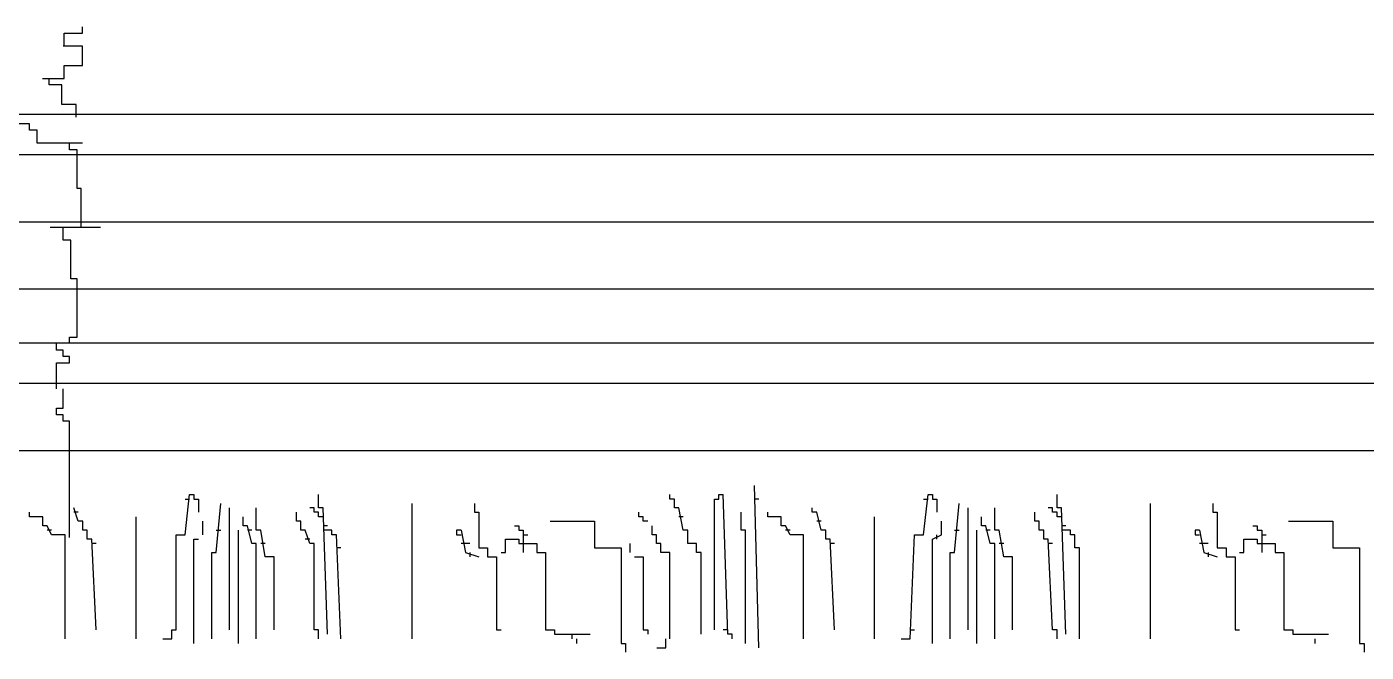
# Model space of a CAD drawing. Header units: inches. Extents: x 4.9 to 47.4, y 12.3 to 37.1.
# Drawn here: x 22.49 to 23.561, y 19.592 to 20.092 of the extents above; entities that cross this region are included whole.
import ezdxf

# ---------------------------------------------------------------- set-up
doc = ezdxf.new("R2010")
doc.units = ezdxf.units.IN
doc.header["$MEASUREMENT"] = 0
doc.layers.add('02', color=2, linetype='Continuous')

msp = doc.modelspace()

# ---------------------------------------------------------------- linework, layer by layer
at = {"layer": '02'}
for p, q in [((22.535, 20.0864), (22.535, 20.0916)), ((22.5204, 20.0864), (22.535, 20.0864)), ((22.5204, 20.0761), (22.5204, 20.0864)), ((22.535, 20.0761), (22.5195, 20.0761)), ((22.535, 20.0606), (22.535, 20.0761)), ((22.5204, 20.0503), (22.5204, 20.0606)), ((22.5204, 20.0606), (22.535, 20.0606)), ((22.503, 20.0503), (22.5204, 20.0503)), ((22.5082, 20.0451), (22.5082, 20.0503)), ((22.5185, 20.0451), (22.5082, 20.0451)), ((22.5185, 20.0296), (22.5185, 20.0451)), ((22.5298, 20.0296), (22.5185, 20.0296)), ((22.5298, 20.0193), (22.5298, 20.0296)), ((24.3905, 20.0216), (22.4122, 20.0216)), ((22.4927, 20.0141), (22.4824, 20.0141)), ((22.4927, 20.0089), (22.4927, 20.0141)), ((22.4988, 20.0089), (22.4927, 20.0089)), ((22.4988, 19.9986), (22.4988, 20.0089)), ((22.535, 19.9986), (22.4988, 19.9986)), ((22.5246, 19.9934), (22.5246, 19.9986)), ((24.3905, 19.9894), (22.4122, 19.9894)), ((22.5308, 19.9934), (22.5246, 19.9934)), ((22.5308, 19.9624), (22.5308, 19.9934)), ((22.5338, 19.9624), (22.5308, 19.9624)), ((22.5338, 19.9315), (22.5338, 19.9624)), ((24.3905, 19.9356), (22.4122, 19.9356)), ((22.5092, 19.9315), (22.5493, 19.9315)), ((22.5195, 19.9211), (22.5195, 19.9315)), ((22.5256, 19.9211), (22.5195, 19.9211)), ((22.5256, 19.8901), (22.5256, 19.9211)), ((22.5308, 19.8901), (22.5256, 19.8901)), ((22.5308, 19.8436), (22.5308, 19.8901)), ((24.3905, 19.8819), (22.4122, 19.8819)), ((24.3905, 19.8388), (22.4122, 19.8388)), ((22.5143, 19.8333), (22.5143, 19.8385)), ((22.5246, 19.8436), (22.5308, 19.8436)), ((22.5246, 19.8385), (22.5246, 19.8436)), ((22.5195, 19.8333), (22.5143, 19.8333)), ((22.5195, 19.8281), (22.5195, 19.8333)), ((22.5246, 19.8281), (22.5195, 19.8281)), ((22.5246, 19.823), (22.5246, 19.8281)), ((22.5143, 19.8023), (22.5143, 19.823)), ((22.5143, 19.823), (22.5246, 19.823)), ((24.3905, 19.8066), (22.4122, 19.8066)), ((22.5195, 19.7868), (22.5195, 19.8023)), ((22.5143, 19.7868), (22.5195, 19.7868)), ((22.5143, 19.7816), (22.5143, 19.7868)), ((22.5195, 19.7816), (22.5143, 19.7816)), ((22.5195, 19.7765), (22.5195, 19.7816)), ((22.5246, 19.7765), (22.5195, 19.7765)), ((22.5246, 19.6835), (22.5246, 19.7765)), ((24.3905, 19.7528), (22.4122, 19.7528)), ((22.617, 19.6857), (22.6206, 19.7178)), ((22.6206, 19.7178), (22.6241, 19.7178)), ((22.6241, 19.7178), (22.6241, 19.7142)), ((22.7237, 19.7071), (22.7237, 19.7178)), ((23.0046, 19.7142), (23.0046, 19.7178)), ((23.0438, 19.7142), (23.0438, 19.7178)), ((23.0438, 19.7178), (23.0473, 19.7178)), ((23.0509, 19.6061), (23.0473, 19.7178)), ((23.0758, 19.5954), (23.0722, 19.7249)), ((23.2074, 19.6857), (23.211, 19.7178)), ((23.211, 19.7178), (23.2146, 19.7178)), ((23.2146, 19.7178), (23.2146, 19.7142)), ((23.3142, 19.7071), (23.3142, 19.7178)), ((22.5316, 19.6964), (22.5281, 19.7071)), ((22.617, 19.7142), (22.6206, 19.7142)), ((22.6241, 19.7142), (22.6277, 19.7142)), ((22.6277, 19.7142), (22.6277, 19.7036)), ((22.6419, 19.6715), (22.6455, 19.7107)), ((22.6526, 19.6096), (22.6526, 19.7071)), ((22.6739, 19.6893), (22.6739, 19.7071)), ((22.7202, 19.7071), (22.7166, 19.7071)), ((22.7202, 19.7036), (22.7202, 19.7071)), ((22.7273, 19.7071), (22.7237, 19.7071)), ((22.7309, 19.6061), (22.7273, 19.7071)), ((22.7985, 19.6025), (22.7985, 19.7107)), ((22.8483, 19.7107), (22.8483, 19.7036)), ((23.0082, 19.7142), (23.0046, 19.7142)), ((23.0082, 19.7071), (23.0082, 19.7142)), ((23.0118, 19.7071), (23.0082, 19.7071)), ((23.0153, 19.6893), (23.0118, 19.7071)), ((23.0402, 19.6096), (23.0402, 19.7142)), ((23.0402, 19.7142), (23.0438, 19.7142)), ((23.0758, 19.7142), (23.0722, 19.7142)), ((23.1185, 19.7036), (23.1185, 19.7071)), ((23.2074, 19.7142), (23.211, 19.7142)), ((23.2146, 19.7142), (23.2181, 19.7142)), ((23.2181, 19.7142), (23.2181, 19.7036)), ((23.2323, 19.6715), (23.2359, 19.7107)), ((23.243, 19.6096), (23.243, 19.7071)), ((23.2644, 19.6893), (23.2644, 19.7071)), ((23.3106, 19.7071), (23.3071, 19.7071)), ((23.3106, 19.7036), (23.3106, 19.7071)), ((23.3177, 19.7071), (23.3142, 19.7071)), ((23.3213, 19.6061), (23.3177, 19.7071)), ((23.3889, 19.6025), (23.3889, 19.7107)), ((23.4387, 19.7107), (23.4387, 19.7036)), ((22.4925, 19.7), (22.4925, 19.7036)), ((22.5032, 19.7), (22.4925, 19.7)), ((22.5032, 19.6929), (22.5032, 19.7)), ((22.5316, 19.7036), (22.5281, 19.7036)), ((22.5352, 19.6964), (22.5316, 19.6964)), ((22.5352, 19.6893), (22.5352, 19.6964)), ((22.5779, 19.6025), (22.5779, 19.7)), ((22.6312, 19.6857), (22.6312, 19.6964)), ((22.6633, 19.6929), (22.6633, 19.7)), ((22.706, 19.6964), (22.706, 19.7036)), ((22.7095, 19.6964), (22.706, 19.6964)), ((22.7095, 19.6893), (22.7095, 19.6964)), ((22.7237, 19.7036), (22.7202, 19.7036)), ((22.7237, 19.7), (22.7237, 19.7036)), ((22.7273, 19.7), (22.7237, 19.7)), ((22.8483, 19.7036), (22.8518, 19.7036)), ((22.8518, 19.7036), (22.8518, 19.6751)), ((22.9088, 19.6964), (22.9443, 19.6964)), ((22.9443, 19.6964), (22.9443, 19.6751)), ((22.9797, 19.7), (22.9797, 19.7036)), ((22.9833, 19.7), (22.9797, 19.7)), ((22.9833, 19.6964), (22.9833, 19.7)), ((22.9869, 19.6964), (22.9833, 19.6964)), ((23.0153, 19.7), (23.0118, 19.7)), ((23.0616, 19.6893), (23.0616, 19.7036)), ((23.0829, 19.7), (23.0829, 19.7036)), ((23.0936, 19.7), (23.0829, 19.7)), ((23.0936, 19.6929), (23.0936, 19.7)), ((23.1221, 19.7036), (23.1185, 19.7036)), ((23.1256, 19.6893), (23.1221, 19.7036)), ((23.1256, 19.6964), (23.1221, 19.6964)), ((23.1683, 19.6025), (23.1683, 19.7)), ((23.2217, 19.6857), (23.2217, 19.6964)), ((23.2537, 19.6929), (23.2537, 19.7)), ((23.2964, 19.6964), (23.2964, 19.7036)), ((23.2999, 19.6964), (23.2964, 19.6964)), ((23.2999, 19.6893), (23.2999, 19.6964)), ((23.3142, 19.7036), (23.3106, 19.7036)), ((23.3142, 19.7), (23.3142, 19.7036)), ((23.3177, 19.7), (23.3142, 19.7)), ((23.4387, 19.7036), (23.4423, 19.7036)), ((23.4423, 19.7036), (23.4423, 19.6751)), ((23.4992, 19.6964), (23.5348, 19.6964)), ((23.5348, 19.6964), (23.5348, 19.6751)), ((22.5067, 19.6929), (22.5032, 19.6929)), ((22.5103, 19.6857), (22.5067, 19.6929)), ((22.5103, 19.6893), (22.5067, 19.6893)), ((22.521, 19.6857), (22.5103, 19.6857)), ((22.521, 19.6025), (22.521, 19.6857)), ((22.5387, 19.6893), (22.5352, 19.6893)), ((22.5387, 19.6822), (22.5387, 19.6893)), ((22.6099, 19.6096), (22.6099, 19.6857)), ((22.6099, 19.6857), (22.617, 19.6857)), ((22.6419, 19.6893), (22.6455, 19.6893)), ((22.6597, 19.5989), (22.6597, 19.6893)), ((22.6668, 19.6929), (22.6633, 19.6929)), ((22.6704, 19.6786), (22.6668, 19.6929)), ((22.6704, 19.6893), (22.6668, 19.6893)), ((22.6775, 19.6893), (22.6739, 19.6893)), ((22.6811, 19.6679), (22.6775, 19.6893)), ((22.7131, 19.6893), (22.7095, 19.6893)), ((22.7166, 19.6786), (22.7131, 19.6893)), ((22.7309, 19.6929), (22.7273, 19.6929)), ((22.7344, 19.6893), (22.7273, 19.6893)), ((22.7344, 19.6857), (22.7344, 19.6893)), ((22.738, 19.6857), (22.7344, 19.6857)), ((22.7415, 19.6025), (22.738, 19.6857)), ((22.834, 19.6893), (22.834, 19.6857)), ((22.8376, 19.6893), (22.834, 19.6893)), ((22.834, 19.6857), (22.8376, 19.6857)), ((22.8376, 19.6893), (22.8412, 19.6715)), ((22.8803, 19.6929), (22.8839, 19.6929)), ((22.8839, 19.6929), (22.8839, 19.6893)), ((22.8839, 19.6893), (22.8874, 19.6893)), ((22.8874, 19.6893), (22.8874, 19.6715)), ((22.8874, 19.6857), (22.891, 19.6857)), ((22.9904, 19.6857), (22.9904, 19.6929)), ((22.994, 19.6857), (22.9904, 19.6857)), ((22.994, 19.6786), (22.994, 19.6857)), ((23.0189, 19.6893), (23.0153, 19.6893)), ((23.0189, 19.6786), (23.0189, 19.6893)), ((23.0651, 19.6893), (23.0616, 19.6893)), ((23.0651, 19.5989), (23.0651, 19.6893)), ((23.0971, 19.6929), (23.0936, 19.6929)), ((23.1007, 19.6857), (23.0971, 19.6929)), ((23.1007, 19.6893), (23.0971, 19.6893)), ((23.1114, 19.6857), (23.1007, 19.6857)), ((23.1114, 19.6025), (23.1114, 19.6857)), ((23.1292, 19.6893), (23.1256, 19.6893)), ((23.1292, 19.6822), (23.1292, 19.6893)), ((23.1968, 19.6025), (23.2003, 19.6857)), ((23.2003, 19.6857), (23.2074, 19.6857)), ((23.2146, 19.6822), (23.2217, 19.6857)), ((23.2181, 19.6822), (23.2181, 19.6857)), ((23.2323, 19.6893), (23.2359, 19.6893)), ((23.2501, 19.5989), (23.2501, 19.6893)), ((23.2572, 19.6929), (23.2537, 19.6929)), ((23.2608, 19.6786), (23.2572, 19.6929)), ((23.2608, 19.6893), (23.2572, 19.6893)), ((23.2679, 19.6893), (23.2644, 19.6893)), ((23.2715, 19.6679), (23.2679, 19.6893)), ((23.3035, 19.6893), (23.2999, 19.6893)), ((23.3035, 19.6822), (23.3035, 19.6893)), ((23.3213, 19.6929), (23.3177, 19.6929)), ((23.3248, 19.6893), (23.3177, 19.6893)), ((23.3248, 19.6857), (23.3248, 19.6893)), ((23.3284, 19.6857), (23.3248, 19.6857)), ((23.3284, 19.6751), (23.3284, 19.6857)), ((23.428, 19.6893), (23.4245, 19.6893)), ((23.4245, 19.6893), (23.4245, 19.6857)), ((23.4245, 19.6857), (23.428, 19.6857)), ((23.428, 19.6893), (23.4316, 19.6715)), ((23.4707, 19.6929), (23.4743, 19.6929)), ((23.4743, 19.6929), (23.4743, 19.6893)), ((23.4743, 19.6893), (23.4778, 19.6893)), ((23.4778, 19.6893), (23.4778, 19.6715)), ((23.4778, 19.6857), (23.4814, 19.6857)), ((22.5423, 19.6822), (22.5387, 19.6822)), ((22.5459, 19.6096), (22.5423, 19.6822)), ((22.5459, 19.6786), (22.5423, 19.6786)), ((22.6241, 19.5989), (22.6241, 19.6822)), ((22.6241, 19.6822), (22.6277, 19.6822)), ((22.6739, 19.6786), (22.6704, 19.6786)), ((22.6739, 19.6025), (22.6739, 19.6786)), ((22.6811, 19.6786), (22.6775, 19.6786)), ((22.7166, 19.6822), (22.7131, 19.6822)), ((22.7202, 19.6786), (22.7166, 19.6786)), ((22.7202, 19.6096), (22.7202, 19.6786)), ((22.7415, 19.6751), (22.738, 19.6751)), ((22.8447, 19.6786), (22.8376, 19.6786)), ((22.8518, 19.6751), (22.8589, 19.6751)), ((22.8589, 19.6751), (22.8589, 19.6679)), ((22.8732, 19.6715), (22.8732, 19.6822)), ((22.8732, 19.6822), (22.8839, 19.6822)), ((22.8839, 19.6822), (22.8839, 19.6786)), ((22.8839, 19.6786), (22.8981, 19.6786)), ((22.8981, 19.6786), (22.8981, 19.6715)), ((22.9443, 19.6751), (22.9657, 19.6751)), ((22.9657, 19.6751), (22.9657, 19.5989)), ((22.9726, 19.6786), (22.9726, 19.6715)), ((22.9975, 19.6786), (22.994, 19.6786)), ((22.9975, 19.6715), (22.9975, 19.6786)), ((23.026, 19.6786), (23.0189, 19.6786)), ((23.026, 19.6715), (23.026, 19.6786)), ((23.1327, 19.6822), (23.1292, 19.6822)), ((23.1363, 19.6096), (23.1327, 19.6822)), ((23.1363, 19.6786), (23.1327, 19.6786)), ((23.2146, 19.5989), (23.2146, 19.6822)), ((23.2644, 19.6786), (23.2608, 19.6786)), ((23.2644, 19.6025), (23.2644, 19.6786)), ((23.2715, 19.6786), (23.2679, 19.6786)), ((23.3071, 19.6822), (23.3035, 19.6822)), ((23.3106, 19.6096), (23.3071, 19.6822)), ((23.3106, 19.6786), (23.3071, 19.6786)), ((23.332, 19.6751), (23.3284, 19.6751)), ((23.332, 19.6025), (23.332, 19.6751)), ((23.4351, 19.6786), (23.428, 19.6786)), ((23.4423, 19.6751), (23.4494, 19.6751)), ((23.4494, 19.6751), (23.4494, 19.6679)), ((23.4636, 19.6715), (23.4636, 19.6822)), ((23.4636, 19.6822), (23.4743, 19.6822)), ((23.4743, 19.6822), (23.4743, 19.6786)), ((23.4743, 19.6786), (23.4885, 19.6786)), ((23.4885, 19.6786), (23.4885, 19.6715)), ((23.5348, 19.6751), (23.5561, 19.6751)), ((23.5561, 19.6751), (23.5561, 19.5989)), ((22.6384, 19.6715), (22.6419, 19.6715)), ((22.6384, 19.6025), (22.6384, 19.6715)), ((22.6882, 19.6679), (22.6811, 19.6679)), ((22.6882, 19.6096), (22.6882, 19.6679)), ((22.8412, 19.6715), (22.8518, 19.6679)), ((22.8447, 19.6715), (22.8447, 19.6679)), ((22.8589, 19.6679), (22.8661, 19.6679)), ((22.8661, 19.6679), (22.8661, 19.6096)), ((22.8696, 19.6715), (22.8732, 19.6715)), ((22.8981, 19.6715), (22.9052, 19.6715)), ((22.9052, 19.6715), (22.9052, 19.6096)), ((22.9762, 19.6679), (22.9833, 19.6679)), ((22.9833, 19.6679), (22.9833, 19.6096)), ((23.0046, 19.6715), (22.9975, 19.6715)), ((23.0046, 19.6025), (23.0046, 19.6715)), ((23.0295, 19.6715), (23.026, 19.6715)), ((23.0295, 19.6061), (23.0295, 19.6715)), ((23.2288, 19.6025), (23.2288, 19.6715)), ((23.2288, 19.6715), (23.2323, 19.6715)), ((23.2786, 19.6679), (23.2715, 19.6679)), ((23.2786, 19.6096), (23.2786, 19.6679)), ((23.4316, 19.6715), (23.4423, 19.6679)), ((23.4351, 19.6715), (23.4351, 19.6679)), ((23.4494, 19.6679), (23.4565, 19.6679)), ((23.4565, 19.6679), (23.4565, 19.6096)), ((23.46, 19.6715), (23.4636, 19.6715)), ((23.4885, 19.6715), (23.4956, 19.6715)), ((23.4956, 19.6715), (23.4956, 19.6096)), ((22.6063, 19.6096), (22.6099, 19.6096)), ((22.6063, 19.6025), (22.6063, 19.6096)), ((22.7237, 19.6096), (22.7202, 19.6096)), ((22.7237, 19.6025), (22.7237, 19.6096)), ((22.8661, 19.6096), (22.8696, 19.6096)), ((22.9052, 19.6096), (22.9123, 19.6096)), ((22.9123, 19.6096), (22.9123, 19.6061)), ((22.9833, 19.6096), (22.9869, 19.6096)), ((22.9869, 19.6096), (22.9869, 19.6061)), ((23.0509, 19.6096), (23.0473, 19.6096)), ((23.1968, 19.6096), (23.2003, 19.6096)), ((23.3142, 19.6096), (23.3106, 19.6096)), ((23.3142, 19.6025), (23.3142, 19.6096)), ((23.4565, 19.6096), (23.46, 19.6096)), ((23.4956, 19.6096), (23.5027, 19.6096)), ((23.5027, 19.6096), (23.5027, 19.6061)), ((22.5992, 19.6025), (22.6063, 19.6025)), ((22.9123, 19.6061), (22.9408, 19.6061)), ((22.9265, 19.6025), (22.9265, 19.6061)), ((22.9301, 19.5989), (22.9301, 19.6025)), ((22.9657, 19.5989), (22.9692, 19.5989)), ((22.9692, 19.5989), (22.9692, 19.5918)), ((23.0013, 19.5954), (23.0013, 19.6025)), ((23.0545, 19.6061), (23.0509, 19.6061)), ((23.0545, 19.6025), (23.0545, 19.6061)), ((23.1896, 19.6025), (23.1968, 19.6025)), ((23.5027, 19.6061), (23.5312, 19.6061)), ((23.5205, 19.5989), (23.5205, 19.6025)), ((23.5561, 19.5989), (23.5597, 19.5989)), ((23.5597, 19.5989), (23.5597, 19.5918)), ((22.9941, 19.5954), (23.0013, 19.5954))]:
    msp.add_line(p, q, dxfattribs=at)

doc.saveas('drawing.dxf')
